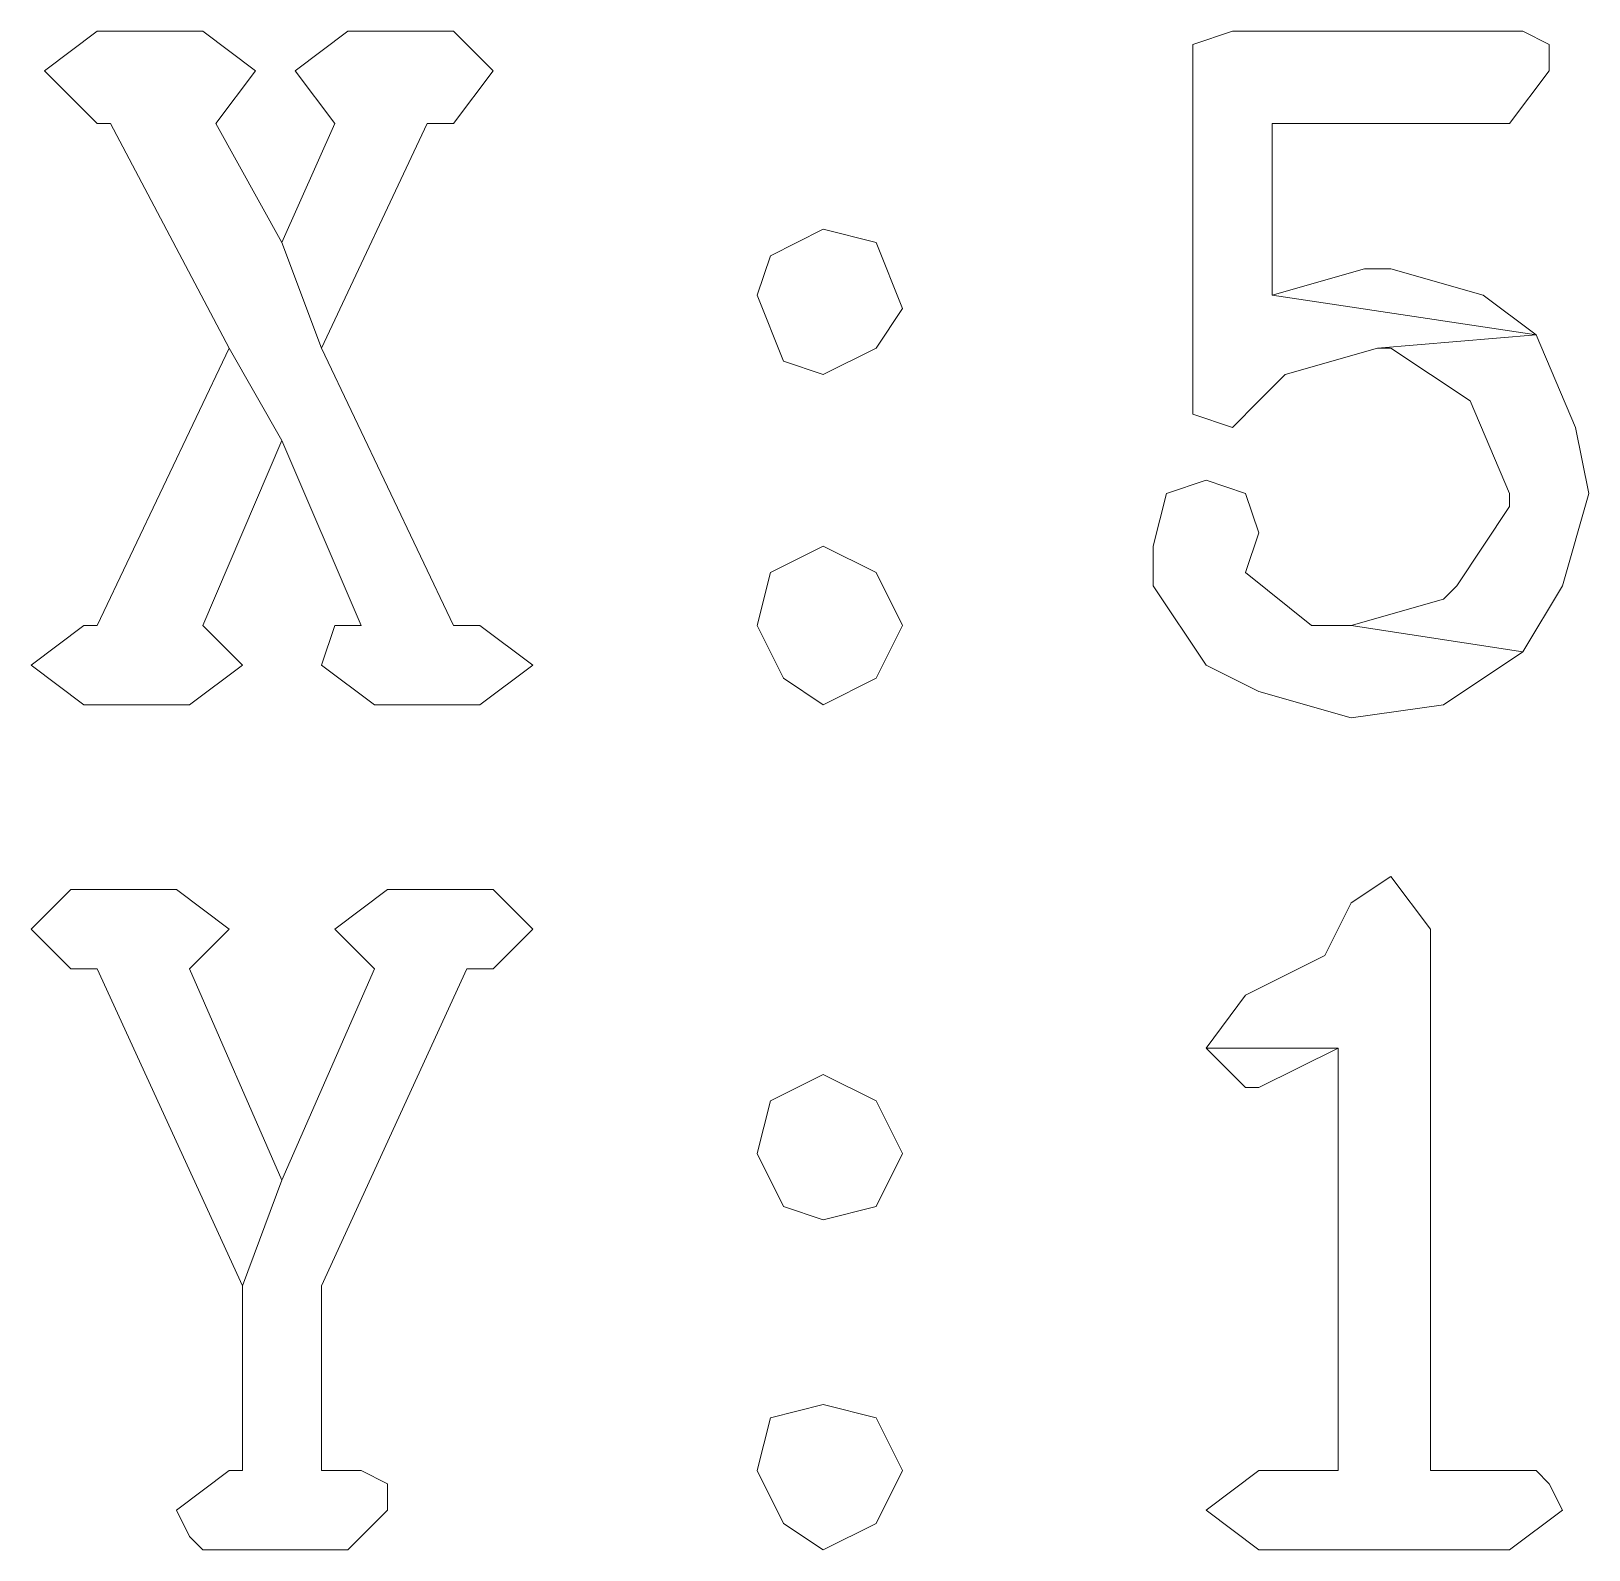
# Model space of a CAD drawing. Extents: x 3411 to 238236, y 6926 to 86361.
# Drawn here: x 181493.8 to 181585.7, y 36271.1 to 36360.7 of the extents above; entities that cross this region are included whole.
import ezdxf

# ---------------------------------------------------------------- set-up
doc = ezdxf.new("R2010")
doc.units = 13
doc.header["$MEASUREMENT"] = 0
doc.layers.add('L3D0 Base', color=3, linetype='Continuous')

msp = doc.modelspace()

# ---------------------------------------------------------------- linework, layer by layer
at = {"layer": 'L3D0 Base', "lineweight": 0}
for points in [[(181503.879, 36360.667), (181497.649, 36360.667), (181494.534, 36358.33), (181497.649, 36355.215), (181498.428, 36355.215), (181505.437, 36341.976), (181508.552, 36336.524), (181513.225, 36325.621), (181511.667, 36325.621), (181510.888, 36323.285), (181514.003, 36320.948), (181520.234, 36320.948), (181523.349, 36323.285), (181520.234, 36325.621), (181518.676, 36325.621), (181510.888, 36341.976), (181508.552, 36348.206), (181504.658, 36355.215), (181506.994, 36358.33)], [(181518.676, 36360.667), (181512.446, 36360.667), (181509.331, 36358.33), (181511.667, 36355.215), (181508.552, 36348.206), (181510.888, 36341.976), (181517.119, 36355.215), (181518.676, 36355.215), (181521.013, 36358.33)], [(181580.98, 36360.667), (181564.625, 36360.667), (181562.289, 36359.888), (181562.289, 36357.552), (181562.289, 36340.418), (181562.289, 36339.639), (181562.289, 36338.082), (181564.625, 36337.303), (181566.183, 36338.861), (181567.74, 36340.418), (181573.192, 36341.976), (181582.537, 36342.755), (181566.961, 36345.091), (181566.961, 36355.215), (181580.98, 36355.215), (181583.316, 36358.33), (181583.316, 36359.888), (181581.758, 36360.667)], [(181540.482, 36348.985), (181537.367, 36347.427), (181536.588, 36345.091), (181538.146, 36341.197), (181540.482, 36340.418), (181543.598, 36341.976), (181545.155, 36344.312), (181543.598, 36348.206)], [(181573.971, 36346.649), (181572.413, 36346.649), (181566.961, 36345.091), (181582.537, 36342.755), (181579.422, 36345.091)], [(181582.537, 36342.755), (181573.192, 36341.976), (181573.971, 36341.976), (181578.643, 36338.861), (181578.643, 36338.861), (181580.98, 36333.409), (181580.98, 36332.63), (181577.864, 36327.957), (181577.086, 36327.179), (181571.634, 36325.621), (181581.758, 36324.064), (181584.095, 36327.957), (181585.652, 36333.409), (181584.874, 36337.303)], [(181505.437, 36341.976), (181497.649, 36325.621), (181496.87, 36325.621), (181493.755, 36323.285), (181496.87, 36320.948), (181503.1, 36320.948), (181506.216, 36323.285), (181503.879, 36325.621), (181508.552, 36336.524)], [(181563.067, 36334.188), (181560.731, 36333.409), (181559.952, 36330.294), (181559.952, 36327.957), (181563.067, 36323.285), (181566.183, 36321.727), (181571.634, 36320.17), (181577.086, 36320.948), (181581.758, 36324.064), (181571.634, 36325.621), (181569.298, 36325.621), (181565.404, 36328.736), (181566.183, 36331.073), (181565.404, 36333.409)], [(181540.482, 36330.294), (181537.367, 36328.736), (181536.588, 36325.621), (181538.146, 36322.506), (181540.482, 36320.948), (181543.598, 36322.506), (181545.155, 36325.621), (181543.598, 36328.736)], [(181573.971, 36310.824), (181571.634, 36309.266), (181570.077, 36306.151), (181565.404, 36303.815), (181563.067, 36300.7), (181570.855, 36300.7), (181570.855, 36275.778), (181566.183, 36275.778), (181563.067, 36273.442), (181566.183, 36271.106), (181580.98, 36271.106), (181584.095, 36273.442), (181583.316, 36275), (181582.537, 36275.778), (181580.98, 36275.778), (181576.307, 36275.778), (181576.307, 36307.709)], [(181502.322, 36310.045), (181496.091, 36310.045), (181493.755, 36307.709), (181496.091, 36305.372), (181497.649, 36305.372), (181506.216, 36286.681), (181508.552, 36292.912), (181503.1, 36305.372), (181505.437, 36307.709)], [(181521.013, 36310.045), (181514.782, 36310.045), (181511.667, 36307.709), (181514.003, 36305.372), (181508.552, 36292.912), (181506.216, 36286.681), (181506.216, 36275.778), (181505.437, 36275.778), (181502.322, 36273.442), (181503.1, 36271.884), (181503.879, 36271.106), (181505.437, 36271.106), (181512.446, 36271.106), (181514.782, 36273.442), (181514.782, 36275), (181513.225, 36275.778), (181512.446, 36275.778), (181510.888, 36275.778), (181510.888, 36286.681), (181519.455, 36305.372), (181521.013, 36305.372), (181523.349, 36307.709)], [(181563.067, 36300.7), (181565.404, 36298.363), (181566.183, 36298.363), (181570.855, 36300.7)], [(181540.482, 36299.142), (181537.367, 36297.585), (181536.588, 36294.469), (181538.146, 36291.354), (181540.482, 36290.575), (181543.598, 36291.354), (181545.155, 36294.469), (181543.598, 36297.585)], [(181540.482, 36279.672), (181537.367, 36278.894), (181536.588, 36275.778), (181538.146, 36272.663), (181540.482, 36271.106), (181543.598, 36272.663), (181545.155, 36275.778), (181543.598, 36278.894)]]:
    msp.add_lwpolyline(points, close=True, dxfattribs=at)

doc.saveas('drawing.dxf')
